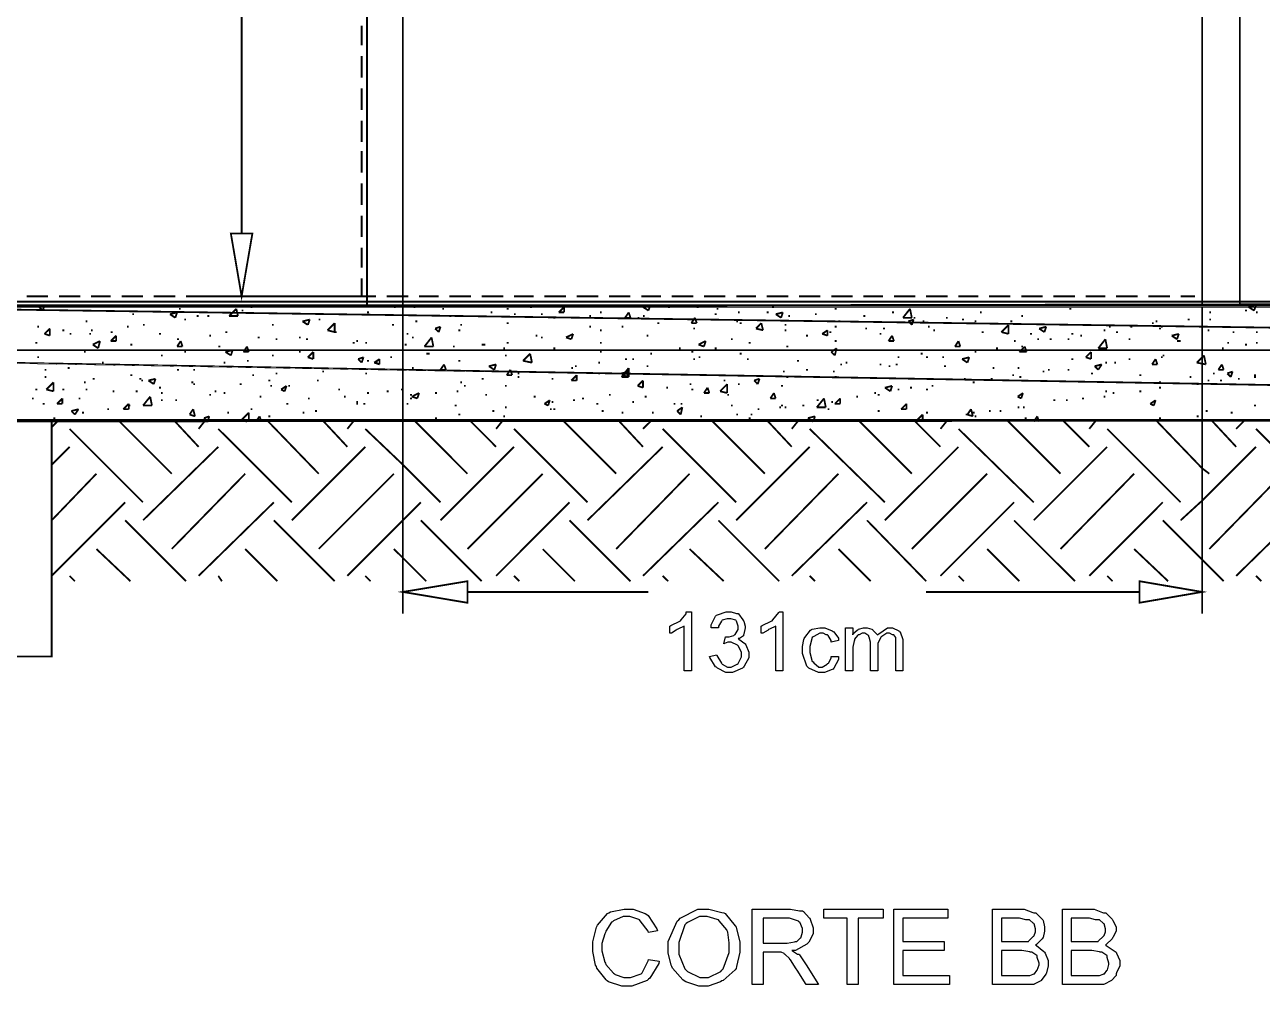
# Model space of a CAD drawing. Extents: x 219 to 1226, y 175 to 465.
# Drawn here: x 696.34 to 725.63, y 341.94 to 364.68 of the extents above; entities that cross this region are included whole.
import ezdxf

# ---------------------------------------------------------------- set-up
doc = ezdxf.new("R2010")
doc.units = 0
doc.header["$MEASUREMENT"] = 0
for name, color, linetype in [('C00-00-00-BLACK', 7, 'Continuous'), ('C00-7E-FF', 150, 'Continuous'), ('C00-FF-00', 3, 'Continuous'), ('C62-64-65', 252, 'Continuous'), ('C95-49-00', 34, 'Continuous'), ('CFF-7E-00', 30, 'Continuous')]:
    doc.layers.add(name, color=color, linetype=linetype)

msp = doc.modelspace()

# ---------------------------------------------------------------- linework, layer by layer
at = {"layer": 'C00-00-00-BLACK', "const_width": 0.0423}
for points in [[(704.444, 382.509), (704.444, 358.052)], [(705.293, 382.509), (705.293, 358.052)], [(724.208, 382.509), (724.208, 358.052)], [(725.098, 382.509), (725.098, 358.052)], [(704.317, 358.263), (704.657, 358.263)], [(704.91, 358.263), (705.421, 358.263)], [(705.675, 358.263), (706.141, 358.263)], [(706.394, 358.263), (706.905, 358.263)], [(707.159, 358.263), (707.667, 358.263)], [(707.921, 358.263), (708.39, 358.263)], [(708.643, 358.263), (709.152, 358.263)], [(709.405, 358.263), (709.916, 358.263)], [(710.17, 358.263), (710.678, 358.263)], [(710.932, 358.263), (711.401, 358.263)], [(711.654, 358.263), (712.163, 358.263)], [(712.416, 358.263), (712.927, 358.263)], [(713.181, 358.263), (713.647, 358.263)], [(713.9, 358.263), (714.412, 358.263)], [(714.665, 358.263), (715.174, 358.263)], [(715.43, 358.263), (715.938, 358.263)], [(716.192, 358.263), (716.658, 358.263)], [(716.914, 358.263), (717.422, 358.263)], [(717.676, 358.263), (718.185, 358.263)], [(718.441, 358.263), (718.907, 358.263)], [(719.16, 358.263), (719.669, 358.263)], [(719.925, 358.263), (720.434, 358.263)], [(720.687, 358.263), (721.197, 358.263)], [(721.452, 358.263), (721.918, 358.263)], [(722.171, 358.263), (722.683, 358.263)], [(722.936, 358.263), (723.445, 358.263)], [(723.698, 358.263), (724.04, 358.263)], [(696.596, 358.052), (696.639, 358.052)], [(696.684, 358.009), (696.811, 358.052)], [(696.684, 358.009), (696.769, 357.925)], [(696.769, 357.925), (696.811, 358.052)], [(699.78, 357.839), (699.949, 357.882)], [(699.906, 357.755), (699.949, 357.882)], [(699.992, 357.966), (700.033, 357.966)], [(701.18, 357.797), (701.349, 357.966)], [(701.39, 357.797), (701.349, 357.966)], [(701.476, 357.925), (701.519, 357.925)], [(701.687, 358.009), (701.73, 358.009)], [(703.895, 358.052), (703.936, 358.052)], [(704.444, 357.882), (704.487, 357.882)], [(705.079, 358.009), (705.122, 358.009)], [(705.548, 358.009), (705.589, 358.009)], [(706.225, 357.966), (706.267, 357.966)], [(707.371, 357.882), (707.412, 357.882)], [(707.412, 358.052), (707.455, 358.052)], [(707.412, 358.052), (707.582, 358.009)], [(707.582, 358.009), (707.539, 358.052)], [(707.751, 357.966), (707.794, 357.966)], [(708.304, 358.009), (708.347, 358.009)], [(708.982, 357.882), (709.109, 358.009)], [(708.982, 357.882), (709.109, 357.882)], [(709.109, 357.882), (709.109, 358.009)], [(709.193, 358.052), (709.236, 358.052)], [(709.958, 357.882), (710, 357.882)], [(710.424, 358.052), (710.466, 358.052)], [(710.55, 357.755), (710.636, 357.882)], [(710.678, 357.755), (710.636, 357.882)], [(710.975, 358.009), (711.146, 358.052)], [(710.975, 358.009), (711.104, 357.925)], [(711.104, 357.925), (711.146, 358.052)], [(711.104, 358.052), (711.146, 358.052)], [(711.57, 358.009), (711.612, 358.009)], [(712.247, 358.009), (712.29, 358.009)], [(712.715, 357.966), (712.758, 357.966)], [(713.224, 357.882), (713.265, 357.882)], [(713.9, 357.882), (713.946, 357.882)], [(714.03, 358.009), (714.073, 358.009)], [(714.115, 357.839), (714.285, 357.882)], [(714.242, 357.755), (714.285, 357.882)], [(715.514, 357.966), (715.557, 357.966)], [(716.871, 357.882), (716.914, 357.882)], [(717.126, 357.755), (717.294, 357.966)], [(717.337, 357.755), (717.294, 357.966)], [(718.948, 357.882), (718.991, 357.882)], [(720.305, 358.052), (720.348, 358.052)], [(721.067, 357.966), (721.11, 357.966)], [(724.377, 357.882), (724.42, 357.882)], [(725.225, 357.925), (725.266, 357.925)], [(725.309, 358.009), (725.436, 358.052)], [(725.309, 358.009), (725.436, 357.925)], [(725.436, 357.925), (725.481, 358.052)], [(725.481, 357.882), (725.524, 357.882)], [(697.784, 357.67), (697.827, 357.67)], [(698.888, 357.839), (698.931, 357.839)], [(699.142, 357.586), (699.184, 357.586)], [(699.78, 357.839), (699.906, 357.755)], [(700.119, 357.713), (700.161, 357.713)], [(700.415, 357.797), (700.458, 357.797)], [(700.668, 357.797), (700.711, 357.797)], [(701.18, 357.797), (701.39, 357.797)], [(702.195, 357.586), (702.238, 357.586)], [(702.917, 357.67), (703.087, 357.713)], [(702.917, 357.67), (703.044, 357.586)], [(703.044, 357.586), (703.087, 357.713)], [(703.299, 357.713), (703.34, 357.713)], [(703.51, 357.459), (703.679, 357.629)], [(703.679, 357.416), (703.679, 357.629)], [(705.037, 357.586), (705.079, 357.586)], [(705.589, 357.67), (705.632, 357.67)], [(706.394, 357.797), (706.437, 357.797)], [(706.648, 357.586), (706.691, 357.586)], [(707.751, 357.629), (707.794, 357.629)], [(707.921, 357.839), (707.964, 357.839)], [(708.559, 357.839), (708.601, 357.839)], [(708.855, 357.755), (708.897, 357.755)], [(709.704, 357.797), (709.747, 357.797)], [(710.55, 357.755), (710.678, 357.755)], [(710.847, 357.755), (710.889, 357.755)], [(710.975, 357.797), (711.016, 357.797)], [(711.315, 357.629), (711.358, 357.629)], [(712.036, 357.713), (712.077, 357.713)], [(712.12, 357.629), (712.204, 357.755)], [(712.12, 357.629), (712.247, 357.629)], [(712.247, 357.629), (712.204, 357.755)], [(712.673, 357.839), (712.715, 357.839)], [(713.181, 357.67), (713.224, 357.67)], [(713.265, 357.629), (713.308, 357.629)], [(713.647, 357.5), (713.774, 357.629)], [(713.816, 357.459), (713.774, 357.629)], [(714.115, 357.839), (714.242, 357.755)], [(714.326, 357.586), (714.369, 357.586)], [(714.412, 357.797), (714.453, 357.797)], [(715.045, 357.839), (715.088, 357.839)], [(715.599, 357.67), (715.641, 357.67)], [(716.192, 357.797), (716.235, 357.797)], [(717.126, 357.755), (717.337, 357.755)], [(717.253, 357.67), (717.38, 357.713)], [(717.253, 357.67), (717.337, 357.586)], [(717.337, 357.586), (717.38, 357.713)], [(717.38, 357.755), (717.422, 357.755)], [(717.592, 357.67), (717.633, 357.67)], [(718.142, 357.755), (718.185, 357.755)], [(718.525, 357.713), (718.568, 357.713)], [(718.821, 357.67), (718.864, 357.67)], [(719.457, 357.416), (719.626, 357.586)], [(719.626, 357.374), (719.626, 357.586)], [(719.669, 357.67), (719.713, 357.67)], [(719.925, 357.797), (719.968, 357.797)], [(720.857, 357.586), (720.899, 357.586)], [(723.02, 357.629), (723.063, 357.629)], [(723.106, 357.67), (723.148, 357.67)], [(723.868, 357.713), (723.909, 357.713)], [(724.377, 357.713), (724.42, 357.713)], [(696.639, 357.543), (696.684, 357.543)], [(696.811, 357.374), (696.938, 357.5)], [(696.811, 357.374), (696.938, 357.332)], [(696.938, 357.332), (696.938, 357.5)], [(697.234, 357.459), (697.277, 357.459)], [(697.404, 357.374), (697.446, 357.374)], [(697.87, 357.374), (697.912, 357.374)], [(697.912, 357.459), (697.954, 357.459)], [(698.38, 357.416), (698.422, 357.416)], [(698.38, 357.204), (698.508, 357.332)], [(698.508, 357.204), (698.508, 357.332)], [(698.761, 357.543), (698.804, 357.543)], [(699.523, 357.374), (699.567, 357.374)], [(700.711, 357.332), (700.754, 357.332)], [(701.094, 357.416), (701.137, 357.416)], [(701.856, 357.29), (701.899, 357.29)], [(702.833, 357.29), (702.875, 357.29)], [(703.51, 357.459), (703.679, 357.416)], [(703.679, 357.416), (703.722, 357.416)], [(705.379, 357.374), (705.421, 357.374)], [(705.505, 357.29), (705.548, 357.29)], [(705.802, 357.074), (705.971, 357.29)], [(706.014, 357.074), (705.971, 357.29)], [(706.055, 357.5), (706.182, 357.543)], [(706.055, 357.5), (706.141, 357.416)], [(706.141, 357.416), (706.182, 357.543)], [(706.606, 357.459), (706.648, 357.459)], [(708.431, 357.332), (708.474, 357.332)], [(708.559, 357.29), (708.601, 357.29)], [(709.152, 357.29), (709.321, 357.374)], [(709.152, 357.29), (709.278, 357.247)], [(709.278, 357.247), (709.321, 357.374)], [(709.704, 357.543), (709.747, 357.543)], [(709.958, 357.459), (710, 357.459)], [(710.466, 357.543), (710.509, 357.543)], [(711.062, 357.332), (711.104, 357.332)], [(712.163, 357.5), (712.204, 357.5)], [(713.647, 357.5), (713.816, 357.459)], [(714.326, 357.459), (714.369, 357.459)], [(714.835, 357.332), (714.878, 357.332)], [(715.215, 357.374), (715.343, 357.459)], [(715.215, 357.374), (715.343, 357.332)], [(715.343, 357.332), (715.343, 357.459)], [(715.387, 357.416), (715.43, 357.416)], [(715.514, 357.543), (715.557, 357.543)], [(716.235, 357.5), (716.276, 357.5)], [(716.572, 357.374), (716.615, 357.374)], [(716.658, 357.5), (716.699, 357.5)], [(716.785, 357.204), (716.871, 357.332)], [(716.914, 357.204), (716.871, 357.332)], [(717.719, 357.543), (717.76, 357.543)], [(717.846, 357.459), (717.888, 357.459)], [(718.991, 357.416), (719.034, 357.416)], [(719.457, 357.416), (719.626, 357.374)], [(720.137, 357.374), (720.179, 357.374)], [(720.348, 357.5), (720.518, 357.543)], [(720.348, 357.5), (720.475, 357.416)], [(720.475, 357.416), (720.518, 357.543)], [(721.11, 357.374), (721.156, 357.374)], [(721.325, 357.332), (721.367, 357.332)], [(721.875, 357.459), (721.918, 357.459)], [(722.002, 357.543), (722.045, 357.543)], [(722.171, 357.416), (722.214, 357.416)], [(722.51, 357.543), (722.553, 357.543)], [(723.19, 357.5), (723.232, 357.5)], [(723.232, 357.543), (723.275, 357.543)], [(723.486, 357.332), (723.655, 357.374)], [(723.486, 357.332), (723.613, 357.247)], [(723.613, 357.247), (723.655, 357.374)], [(724.336, 357.459), (724.377, 357.459)], [(724.929, 357.416), (724.97, 357.416)], [(725.481, 357.416), (725.524, 357.416)], [(696.596, 357.163), (696.639, 357.163)], [(697.954, 357.12), (698.126, 357.204)], [(697.954, 357.12), (698.08, 357.033)], [(698.08, 357.033), (698.126, 357.204)], [(698.38, 357.204), (698.508, 357.204)], [(698.845, 357.12), (698.888, 357.12)], [(699.949, 357.247), (699.992, 357.247)], [(699.949, 357.074), (700.033, 357.204)], [(699.949, 357.074), (700.076, 357.074)], [(700.076, 357.074), (700.033, 357.204)], [(700.923, 357.074), (700.968, 357.074)], [(701.094, 356.948), (701.264, 356.99)], [(701.221, 356.864), (701.264, 356.99)], [(701.519, 356.948), (701.603, 357.074)], [(701.646, 356.948), (701.603, 357.074)], [(702.279, 357.247), (702.322, 357.247)], [(703.003, 357.247), (703.044, 357.247)], [(703.299, 356.99), (703.34, 356.99)], [(704.105, 357.163), (704.148, 357.163)], [(704.191, 357.204), (704.232, 357.204)], [(704.401, 357.163), (704.444, 357.163)], [(705.336, 357.12), (705.379, 357.12)], [(705.802, 357.074), (706.014, 357.074)], [(706.48, 357.074), (706.521, 357.074)], [(707.159, 357.12), (707.202, 357.12)], [(707.202, 357.12), (707.243, 357.12)], [(707.667, 357.033), (707.709, 357.033)], [(707.751, 357.163), (707.794, 357.163)], [(708.813, 356.99), (708.855, 356.99)], [(708.855, 357.033), (708.897, 357.033)], [(709.958, 357.163), (710, 357.163)], [(711.824, 357.033), (711.866, 357.033)], [(712.29, 357.12), (712.459, 357.204)], [(712.29, 357.12), (712.416, 357.074)], [(712.416, 357.074), (712.459, 357.204)], [(712.673, 357.033), (712.715, 357.033)], [(713.054, 357.247), (713.096, 357.247)], [(713.477, 357.163), (713.52, 357.163)], [(714.369, 357.074), (714.412, 357.074)], [(715.43, 356.948), (715.557, 357.033)], [(715.514, 357.204), (715.557, 357.204)], [(715.514, 356.864), (715.557, 357.033)], [(716.785, 357.204), (716.914, 357.204)], [(718.356, 357.074), (718.441, 357.204)], [(718.356, 357.074), (718.484, 357.074)], [(718.398, 356.99), (718.441, 356.99)], [(718.484, 357.074), (718.441, 357.204)], [(719.33, 357.033), (719.373, 357.033)], [(719.756, 357.204), (719.798, 357.204)], [(719.882, 356.948), (720.009, 357.074)], [(719.925, 357.074), (719.968, 357.074)], [(720.052, 356.948), (720.009, 357.074)], [(720.305, 357.247), (720.348, 357.247)], [(720.602, 357.247), (720.644, 357.247)], [(721.026, 357.247), (721.067, 357.247)], [(721.748, 357.033), (721.918, 357.247)], [(721.748, 357.033), (721.959, 357.033)], [(721.959, 357.033), (721.918, 357.247)], [(722.384, 356.99), (722.425, 356.99)], [(722.468, 357.247), (722.51, 357.247)], [(723.613, 357.204), (723.655, 357.204)], [(723.655, 357.204), (723.698, 357.204)], [(724.336, 356.99), (724.377, 356.99)], [(724.674, 357.033), (724.717, 357.033)], [(724.802, 357.163), (724.844, 357.163)], [(725.225, 357.12), (725.266, 357.12)], [(725.481, 357.163), (725.524, 357.163)], [(696.639, 356.821), (696.684, 356.821)], [(697.743, 356.948), (697.784, 356.948)], [(698.169, 356.694), (698.211, 356.694)], [(699.567, 356.864), (699.61, 356.864)], [(700.119, 356.948), (700.161, 356.948)], [(701.053, 356.694), (701.094, 356.694)], [(701.094, 356.948), (701.221, 356.864)], [(701.519, 356.948), (701.646, 356.948)], [(701.603, 356.737), (701.646, 356.737)], [(702.195, 356.864), (702.238, 356.864)], [(702.833, 356.948), (702.875, 356.948)], [(703.044, 356.821), (703.172, 356.948)], [(703.044, 356.821), (703.172, 356.778)], [(703.172, 356.778), (703.172, 356.948)], [(704.232, 356.778), (704.36, 356.821)], [(704.232, 356.778), (704.317, 356.694)], [(704.317, 356.694), (704.36, 356.821)], [(704.444, 356.737), (704.487, 356.737)], [(704.614, 356.694), (704.74, 356.778)], [(704.614, 356.694), (704.74, 356.651)], [(704.657, 356.694), (704.698, 356.694)], [(704.74, 356.651), (704.74, 356.778)], [(704.994, 356.821), (705.037, 356.821)], [(705.844, 356.905), (705.886, 356.905)], [(705.886, 356.905), (705.928, 356.905)], [(706.606, 356.737), (706.648, 356.737)], [(707.709, 356.864), (707.751, 356.864)], [(708.133, 356.737), (708.304, 356.905)], [(708.133, 356.737), (708.347, 356.694)], [(708.347, 356.694), (708.304, 356.905)], [(709.916, 356.694), (709.958, 356.694)], [(709.958, 356.948), (710, 356.948)], [(710.55, 356.778), (710.593, 356.778)], [(710.72, 356.778), (710.763, 356.778)], [(711.146, 356.905), (711.189, 356.905)], [(712.12, 356.948), (712.163, 356.948)], [(712.163, 356.778), (712.204, 356.778)], [(712.29, 356.821), (712.332, 356.821)], [(713.265, 356.905), (713.308, 356.905)], [(713.435, 356.778), (713.477, 356.778)], [(714.622, 356.737), (714.665, 356.737)], [(715.43, 356.948), (715.514, 356.864)], [(715.769, 356.694), (715.81, 356.694)], [(716.998, 356.821), (717.041, 356.821)], [(717.549, 356.905), (717.592, 356.905)], [(717.676, 356.821), (717.719, 356.821)], [(718.056, 356.821), (718.099, 356.821)], [(718.525, 356.778), (718.695, 356.821)], [(718.525, 356.778), (718.652, 356.694)], [(718.652, 356.694), (718.695, 356.821)], [(718.821, 356.948), (718.864, 356.948)], [(719.882, 356.948), (720.052, 356.948)], [(721.11, 356.778), (721.156, 356.778)], [(721.452, 356.821), (721.579, 356.948)], [(721.452, 356.821), (721.579, 356.778)], [(721.579, 356.778), (721.579, 356.948)], [(721.918, 356.694), (721.959, 356.694)], [(722.129, 356.694), (722.171, 356.694)], [(722.468, 356.778), (722.51, 356.778)], [(723.02, 356.651), (723.106, 356.778)], [(723.148, 356.651), (723.106, 356.778)], [(723.232, 356.821), (723.275, 356.821)], [(723.275, 356.864), (723.316, 356.864)], [(724.081, 356.694), (724.251, 356.864)], [(724.081, 356.694), (724.294, 356.651)], [(724.294, 356.651), (724.251, 356.864)], [(696.811, 356.525), (696.854, 356.525)], [(697.361, 356.567), (697.404, 356.567)], [(698.845, 356.398), (698.888, 356.398)], [(699.949, 356.525), (699.992, 356.525)], [(700.329, 356.525), (700.372, 356.525)], [(701.73, 356.398), (701.772, 356.398)], [(702.279, 356.439), (702.322, 356.439)], [(703.087, 356.567), (703.13, 356.567)], [(703.383, 356.482), (703.426, 356.482)], [(704.401, 356.439), (704.444, 356.439)], [(705.505, 356.567), (705.548, 356.567)], [(706.182, 356.525), (706.267, 356.651)], [(706.182, 356.525), (706.31, 356.525)], [(706.31, 356.525), (706.267, 356.651)], [(707.328, 356.609), (707.498, 356.651)], [(707.328, 356.609), (707.455, 356.525)], [(707.455, 356.525), (707.498, 356.651)], [(707.751, 356.398), (707.836, 356.525)], [(707.751, 356.398), (707.878, 356.398)], [(707.878, 356.398), (707.836, 356.525)], [(708.005, 356.439), (708.048, 356.439)], [(709.278, 356.567), (709.321, 356.567)], [(709.278, 356.271), (709.405, 356.398)], [(709.363, 356.609), (709.405, 356.609)], [(709.405, 356.271), (709.405, 356.398)], [(709.916, 356.439), (709.958, 356.439)], [(710.466, 356.355), (710.636, 356.567)], [(710.466, 356.439), (710.636, 356.482)], [(710.466, 356.439), (710.593, 356.355)], [(710.593, 356.355), (710.636, 356.482)], [(710.636, 356.355), (710.636, 356.567)], [(711.062, 356.609), (711.104, 356.609)], [(714.285, 356.482), (714.326, 356.482)], [(714.835, 356.525), (714.878, 356.525)], [(715.473, 356.482), (715.514, 356.482)], [(715.641, 356.651), (715.684, 356.651)], [(716.572, 356.651), (716.615, 356.651)], [(716.785, 356.609), (716.83, 356.609)], [(716.957, 356.651), (716.998, 356.651)], [(718.099, 356.609), (718.142, 356.609)], [(719.246, 356.567), (719.287, 356.567)], [(719.713, 356.398), (719.756, 356.398)], [(719.841, 356.567), (719.882, 356.567)], [(720.434, 356.482), (720.475, 356.482)], [(720.56, 356.525), (720.602, 356.525)], [(721.026, 356.525), (721.067, 356.525)], [(721.579, 356.439), (721.622, 356.439)], [(721.663, 356.609), (721.832, 356.651)], [(721.663, 356.609), (721.748, 356.525)], [(721.748, 356.525), (721.832, 356.651)], [(722.724, 356.398), (722.767, 356.398)], [(723.02, 356.651), (723.148, 356.651)], [(724.463, 356.439), (724.504, 356.439)], [(724.59, 356.525), (724.674, 356.651)], [(724.59, 356.525), (724.717, 356.525)], [(724.717, 356.525), (724.674, 356.651)], [(724.802, 356.439), (724.929, 356.482)], [(724.802, 356.439), (724.886, 356.355)], [(724.886, 356.355), (724.929, 356.482)], [(725.436, 356.398), (725.481, 356.398)], [(696.811, 356.355), (696.854, 356.355)], [(696.854, 356.059), (697.022, 356.228)], [(697.022, 356.016), (697.022, 356.228)], [(697.743, 356.228), (697.784, 356.228)], [(697.954, 356.312), (697.996, 356.312)], [(699.058, 356.312), (699.1, 356.312)], [(699.1, 356.271), (699.142, 356.271)], [(699.27, 356.271), (699.438, 356.312)], [(699.27, 356.271), (699.397, 356.186)], [(699.397, 356.186), (699.438, 356.312)], [(700.288, 356.228), (700.329, 356.228)], [(700.329, 356.186), (700.372, 356.186)], [(701.433, 356.186), (701.476, 356.186)], [(702.111, 356.271), (702.152, 356.271)], [(702.152, 356.143), (702.195, 356.143)], [(702.41, 356.059), (702.537, 356.143)], [(702.494, 356.016), (702.537, 356.143)], [(702.578, 356.143), (702.621, 356.143)], [(703.256, 356.271), (703.299, 356.271)], [(706.648, 356.228), (706.691, 356.228)], [(706.736, 356.143), (706.777, 356.143)], [(707.159, 356.312), (707.202, 356.312)], [(707.709, 356.143), (707.751, 356.143)], [(708.005, 356.355), (708.048, 356.355)], [(708.813, 356.312), (708.855, 356.312)], [(709.278, 356.271), (709.405, 356.271)], [(710.466, 356.355), (710.636, 356.355)], [(710.847, 356.143), (710.975, 356.271)], [(710.847, 356.143), (710.975, 356.102)], [(710.975, 356.102), (710.975, 356.271)], [(712.077, 356.186), (712.12, 356.186)], [(712.799, 356.016), (712.969, 356.186)], [(712.885, 356.271), (712.927, 356.271)], [(712.969, 355.975), (712.969, 356.186)], [(713.224, 356.186), (713.265, 356.186)], [(713.604, 356.271), (713.731, 356.312)], [(713.604, 356.271), (713.689, 356.186)], [(713.689, 356.186), (713.731, 356.312)], [(714.242, 356.143), (714.285, 356.143)], [(714.369, 356.355), (714.412, 356.355)], [(715.514, 356.355), (715.557, 356.355)], [(716.699, 356.102), (716.871, 356.143)], [(716.83, 356.016), (716.871, 356.143)], [(717.803, 356.143), (717.846, 356.143)], [(718.568, 356.312), (718.611, 356.312)], [(718.78, 356.228), (718.821, 356.228)], [(719.203, 356.312), (719.246, 356.312)], [(719.882, 356.355), (719.925, 356.355)], [(723.19, 356.228), (723.232, 356.228)], [(723.909, 356.355), (723.952, 356.355)], [(724.081, 356.186), (724.124, 356.186)], [(724.336, 356.271), (724.377, 356.271)], [(724.633, 356.271), (724.674, 356.271)], [(725.056, 356.312), (725.098, 356.312)], [(725.436, 356.355), (725.481, 356.355)], [(696.512, 355.847), (696.555, 355.847)], [(696.596, 356.059), (696.639, 356.059)], [(696.854, 356.059), (697.022, 356.016)], [(697.107, 355.72), (697.234, 355.847)], [(697.234, 356.059), (697.277, 356.059)], [(697.234, 355.72), (697.234, 355.847)], [(697.616, 355.847), (697.657, 355.847)], [(697.784, 356.059), (697.827, 356.059)], [(698.422, 356.016), (698.465, 356.016)], [(698.972, 356.016), (699.015, 356.016)], [(699.142, 355.678), (699.311, 355.889)], [(699.354, 355.678), (699.311, 355.889)], [(699.523, 356.102), (699.567, 356.102)], [(699.567, 355.975), (699.61, 355.975)], [(700.711, 355.932), (700.754, 355.932)], [(700.838, 356.016), (700.881, 356.016)], [(701.053, 355.975), (701.094, 355.975)], [(701.899, 355.889), (701.942, 355.889)], [(702.41, 356.059), (702.494, 356.016)], [(703.044, 355.847), (703.087, 355.847)], [(703.765, 356.059), (703.806, 356.059)], [(703.895, 355.889), (703.936, 355.889)], [(704.444, 355.975), (704.487, 355.975)], [(704.91, 356.016), (704.953, 356.016)], [(705.249, 356.059), (705.293, 356.059)], [(705.463, 355.932), (705.505, 355.932)], [(705.463, 355.847), (705.505, 355.847)], [(705.505, 355.889), (705.675, 355.975)], [(705.505, 355.889), (705.632, 355.847)], [(705.632, 355.847), (705.675, 355.975)], [(706.055, 355.975), (706.098, 355.975)], [(706.564, 356.016), (706.606, 356.016)], [(707.243, 355.932), (707.286, 355.932)], [(708.39, 355.889), (708.431, 355.889)], [(709.532, 355.847), (709.575, 355.847)], [(710.17, 355.932), (710.213, 355.932)], [(711.016, 355.889), (711.062, 355.889)], [(711.527, 356.102), (711.57, 356.102)], [(712.12, 356.059), (712.163, 356.059)], [(712.416, 355.975), (712.503, 356.102)], [(712.416, 355.975), (712.546, 355.975)], [(712.546, 355.975), (712.503, 356.102)], [(712.799, 356.016), (712.969, 355.975)], [(712.969, 355.932), (713.012, 355.932)], [(713.987, 355.847), (714.073, 355.975)], [(713.987, 355.847), (714.115, 355.847)], [(714.115, 355.847), (714.073, 355.975)], [(715.088, 355.636), (715.258, 355.847)], [(715.301, 355.636), (715.258, 355.847)], [(715.514, 355.72), (715.641, 355.847)], [(715.641, 355.72), (715.641, 355.847)], [(716.023, 355.889), (716.065, 355.889)], [(716.446, 355.975), (716.488, 355.975)], [(716.531, 355.932), (716.572, 355.932)], [(716.699, 356.102), (716.83, 356.016)], [(716.998, 356.059), (717.041, 356.059)], [(717.294, 356.102), (717.337, 356.102)], [(717.676, 356.059), (717.719, 356.059)], [(719.841, 355.889), (719.968, 355.975)], [(719.841, 355.889), (719.925, 355.847)], [(719.925, 355.847), (719.968, 355.975)], [(721.367, 355.847), (721.409, 355.847)], [(721.875, 355.889), (721.918, 355.889)], [(721.918, 356.016), (721.959, 356.016)], [(722.087, 355.975), (722.129, 355.975)], [(722.724, 356.016), (722.767, 356.016)], [(723.19, 356.102), (723.232, 356.102)], [(696.769, 355.72), (696.811, 355.72)], [(697.107, 355.72), (697.234, 355.72)], [(697.446, 355.55), (697.616, 355.593)], [(697.446, 355.55), (697.531, 355.466)], [(697.531, 355.466), (697.616, 355.593)], [(698.296, 355.593), (698.338, 355.593)], [(698.676, 355.593), (698.804, 355.72)], [(698.676, 355.593), (698.804, 355.593)], [(698.804, 355.593), (698.804, 355.72)], [(698.804, 355.678), (698.845, 355.678)], [(699.142, 355.678), (699.354, 355.678)], [(699.567, 355.805), (699.61, 355.805)], [(699.906, 355.805), (699.949, 355.805)], [(700.245, 355.466), (700.329, 355.593)], [(700.372, 355.424), (700.329, 355.593)], [(701.687, 355.593), (701.73, 355.593)], [(702.537, 355.72), (702.578, 355.72)], [(703.214, 355.55), (703.256, 355.55)], [(704.191, 355.763), (704.232, 355.763)], [(704.191, 355.72), (704.232, 355.72)], [(704.36, 355.72), (704.401, 355.72)], [(705.379, 355.72), (705.421, 355.72)], [(706.521, 355.678), (706.564, 355.678)], [(707.412, 355.55), (707.455, 355.55)], [(707.709, 355.636), (707.751, 355.636)], [(708.643, 355.72), (708.77, 355.805)], [(708.643, 355.72), (708.729, 355.678)], [(708.729, 355.678), (708.77, 355.805)], [(708.77, 355.593), (708.813, 355.593)], [(708.813, 355.763), (708.855, 355.763)], [(708.855, 355.593), (708.897, 355.593)], [(709.321, 355.805), (709.363, 355.805)], [(709.874, 355.72), (709.916, 355.72)], [(710, 355.55), (710.043, 355.55)], [(710.72, 355.763), (710.763, 355.763)], [(711.697, 355.72), (711.738, 355.72)], [(711.781, 355.55), (711.908, 355.636)], [(711.781, 355.55), (711.866, 355.466)], [(711.866, 355.72), (711.908, 355.72)], [(711.866, 355.466), (711.908, 355.636)], [(713.054, 355.678), (713.096, 355.678)], [(713.689, 355.593), (713.731, 355.593)], [(714.199, 355.636), (714.242, 355.636)], [(714.242, 355.678), (714.285, 355.678)], [(714.326, 355.636), (714.369, 355.636)], [(714.749, 355.678), (714.792, 355.678)], [(715.088, 355.805), (715.131, 355.805)], [(715.088, 355.636), (715.301, 355.636)], [(715.343, 355.593), (715.387, 355.593)], [(715.43, 355.763), (715.473, 355.763)], [(715.514, 355.72), (715.641, 355.72)], [(716.531, 355.55), (716.572, 355.55)], [(717.083, 355.593), (717.21, 355.72)], [(717.083, 355.593), (717.21, 355.593)], [(717.21, 355.593), (717.21, 355.72)], [(718.652, 355.466), (718.737, 355.593)], [(718.78, 355.424), (718.737, 355.593)], [(719.16, 355.55), (719.203, 355.55)], [(719.414, 355.55), (719.457, 355.55)], [(719.841, 355.636), (719.882, 355.636)], [(719.968, 355.636), (720.009, 355.636)], [(720.687, 355.805), (720.73, 355.805)], [(720.983, 355.805), (721.026, 355.805)], [(722.979, 355.72), (723.106, 355.805)], [(722.979, 355.72), (723.063, 355.678)], [(723.063, 355.678), (723.106, 355.805)], [(724.294, 355.55), (724.336, 355.55)], [(725.436, 355.678), (725.481, 355.678)], [(676.793, 355.297), (774.89, 355.339)], [(687.691, 355.297), (687.691, 349.743), (696.981, 349.743), (696.981, 355.297)], [(696.555, 355.339), (696.596, 355.339)], [(697.022, 355.381), (697.065, 355.381)], [(697.7, 355.509), (697.743, 355.509)], [(699.78, 355.339), (699.822, 355.339)], [(700.245, 355.466), (700.372, 355.424)], [(700.584, 355.381), (700.711, 355.424)], [(700.584, 355.381), (700.668, 355.297)], [(700.668, 355.297), (700.711, 355.424)], [(701.137, 355.509), (701.18, 355.509)], [(701.476, 355.339), (701.646, 355.509)], [(701.476, 355.339), (701.603, 355.297)], [(701.646, 355.297), (701.646, 355.509)], [(701.815, 355.297), (701.899, 355.424)], [(701.942, 355.297), (701.899, 355.424)], [(702.111, 355.424), (702.152, 355.424)], [(702.917, 355.509), (702.96, 355.509)], [(706.055, 355.381), (706.098, 355.381)], [(706.606, 355.466), (706.648, 355.466)], [(707.667, 355.424), (707.709, 355.424)], [(710.466, 355.509), (710.509, 355.509)], [(711.189, 355.509), (711.231, 355.509)], [(711.527, 355.339), (711.57, 355.339)], [(712.12, 355.339), (712.163, 355.339)], [(712.332, 355.424), (712.374, 355.424)], [(712.332, 355.424), (712.374, 355.424)], [(713.181, 355.466), (713.224, 355.466)], [(713.477, 355.381), (713.52, 355.381)], [(713.52, 355.466), (713.561, 355.466)], [(714.665, 355.339), (714.708, 355.339)], [(714.878, 355.381), (715.045, 355.424)], [(714.878, 355.381), (715.004, 355.297)], [(715.004, 355.297), (715.045, 355.424)], [(717.422, 355.297), (717.592, 355.466)], [(717.592, 355.297), (717.592, 355.466)], [(717.633, 355.339), (717.676, 355.339)], [(717.676, 355.509), (717.719, 355.509)], [(718.142, 355.339), (718.185, 355.339)], [(718.611, 355.466), (718.652, 355.466)], [(718.652, 355.466), (718.78, 355.424)], [(718.78, 355.509), (718.821, 355.509)], [(718.821, 355.424), (718.864, 355.424)], [(720.009, 355.381), (720.052, 355.381)], [(720.221, 355.297), (720.305, 355.424)], [(720.348, 355.297), (720.305, 355.424)], [(721.156, 355.339), (721.197, 355.339)], [(723.19, 355.381), (723.232, 355.381)], [(723.529, 355.339), (723.571, 355.339)], [(724.081, 355.424), (724.124, 355.424)], [(724.886, 355.509), (724.929, 355.509)]]:
    msp.add_lwpolyline(points, dxfattribs=at)
for points in [[(688.753, 358.136), (688.837, 358.009), (762.972, 358.136), (688.753, 358.136)], [(688.837, 358.009), (762.972, 358.136), (762.843, 358.009), (688.837, 358.009)]]:
    msp.add_lwpolyline(points, close=True, dxfattribs=at)
at = {"layer": 'C00-00-00-BLACK'}
for points in [[(688.753, 358.136), (688.837, 358.009), (762.972, 358.136), (688.753, 358.136)], [(688.837, 358.009), (762.972, 358.136), (762.843, 358.009), (688.837, 358.009)], [(711.104, 342.579), (711.358, 342.536), (711.347, 342.484), (711.136, 342.135), (711.104, 342.113), (711.071, 342.081), (710.712, 341.944), (710.593, 341.944), (710.476, 341.944), (710.159, 342.05), (710.127, 342.07), (710.105, 342.093), (709.883, 342.368), (709.874, 342.409), (709.852, 342.441), (709.788, 342.768), (709.788, 342.875), (709.788, 342.992), (709.863, 343.311), (709.874, 343.343), (709.895, 343.385), (710.138, 343.661), (710.17, 343.682), (710.202, 343.703), (710.527, 343.767), (710.636, 343.767), (710.742, 343.767), (711.028, 343.662), (711.062, 343.64), (711.093, 343.619), (711.304, 343.301), (711.315, 343.258), (711.104, 343.216), (711.093, 343.247), (710.91, 343.491), (710.889, 343.512), (710.878, 343.523), (710.663, 343.597), (710.593, 343.597), (710.508, 343.597), (710.275, 343.492), (710.254, 343.471), (710.232, 343.461), (710.094, 343.247), (710.085, 343.216), (710.073, 343.184), (710, 342.952), (710, 342.875), (710, 342.78), (710.073, 342.516), (710.085, 342.493), (710.094, 342.462), (710.275, 342.251), (710.297, 342.24), (710.318, 342.219), (710.524, 342.154), (710.593, 342.154), (710.677, 342.154), (710.91, 342.23), (710.932, 342.24), (710.953, 342.262), (711.093, 342.547), (711.104, 342.579)], [(711.57, 342.832), (711.57, 343.004), (711.781, 343.48), (711.824, 343.512), (711.855, 343.555), (712.276, 343.767), (712.416, 343.767), (712.533, 343.767), (712.842, 343.692), (712.885, 343.682), (712.916, 343.661), (713.159, 343.375), (713.181, 343.343), (713.191, 343.311), (713.265, 342.984), (713.265, 342.875), (713.265, 342.748), (713.191, 342.409), (713.181, 342.367), (713.159, 342.335), (712.874, 342.081), (712.842, 342.07), (712.81, 342.05), (712.514, 341.944), (712.416, 341.944), (712.299, 341.944), (711.992, 342.05), (711.951, 342.07), (711.919, 342.093), (711.675, 342.368), (711.654, 342.409), (711.643, 342.441), (711.57, 342.735), (711.57, 342.832)], [(711.824, 342.832), (711.824, 342.706), (711.961, 342.356), (711.993, 342.324), (712.025, 342.292), (712.318, 342.154), (712.416, 342.154), (712.522, 342.154), (712.82, 342.292), (712.842, 342.324), (712.874, 342.356), (713.012, 342.746), (713.012, 342.875), (713.012, 342.972), (712.979, 343.227), (712.969, 343.258), (712.958, 343.28), (712.779, 343.491), (712.758, 343.512), (712.726, 343.523), (712.493, 343.597), (712.416, 343.597), (712.31, 343.597), (712.025, 343.45), (711.993, 343.428), (711.961, 343.396), (711.824, 342.975), (711.824, 342.832)], [(713.561, 341.986), (713.561, 343.767), (714.369, 343.767), (714.464, 343.767), (714.678, 343.724), (714.749, 343.724), (714.77, 343.714), (714.908, 343.565), (714.919, 343.555), (714.928, 343.534), (715.004, 343.327), (715.004, 343.258), (715.004, 343.185), (714.898, 342.984), (714.878, 342.962), (714.855, 342.941), (714.585, 342.79), (714.496, 342.79), (714.516, 342.78), (714.628, 342.706), (714.665, 342.706), (714.675, 342.685), (714.824, 342.473), (714.835, 342.451), (715.131, 341.986), (714.835, 341.986), (714.622, 342.324), (714.6, 342.356), (714.463, 342.569), (714.453, 342.579), (714.442, 342.601), (714.336, 342.696), (714.326, 342.706), (714.315, 342.717), (714.242, 342.747), (714.242, 342.747), (714.242, 342.747), (714.114, 342.747), (714.073, 342.747), (713.816, 342.747), (713.816, 341.986), (713.561, 341.986)], [(713.816, 342.962), (714.326, 342.962), (714.39, 342.962), (714.559, 342.995), (714.581, 343.005), (714.613, 343.005), (714.697, 343.079), (714.708, 343.089), (714.717, 343.111), (714.749, 343.223), (714.749, 343.258), (714.749, 343.312), (714.686, 343.461), (714.665, 343.471), (714.654, 343.482), (714.439, 343.555), (714.369, 343.555), (713.816, 343.555), (713.816, 342.962)], [(715.81, 341.986), (715.81, 343.555), (715.258, 343.555), (715.258, 343.767), (716.658, 343.767), (716.658, 343.555), (716.065, 343.555), (716.065, 341.986), (715.81, 341.986)], [(716.914, 341.986), (716.914, 343.767), (718.185, 343.767), (718.185, 343.555), (717.126, 343.555), (717.126, 343.005), (718.099, 343.005), (718.099, 342.79), (717.126, 342.79), (717.126, 342.197), (718.226, 342.197), (718.226, 341.986), (716.914, 341.986)], [(719.246, 341.986), (719.246, 343.767), (719.925, 343.767), (719.998, 343.767), (720.2, 343.692), (720.221, 343.682), (720.274, 343.682), (720.423, 343.534), (720.434, 343.512), (720.443, 343.502), (720.475, 343.352), (720.475, 343.301), (720.475, 343.249), (720.443, 343.1), (720.434, 343.089), (720.423, 343.068), (720.285, 342.93), (720.264, 342.919), (720.285, 342.908), (720.464, 342.769), (720.475, 342.747), (720.496, 342.727), (720.56, 342.553), (720.56, 342.493), (720.56, 342.43), (720.527, 342.262), (720.518, 342.24), (720.507, 342.23), (720.401, 342.081), (720.391, 342.07), (720.391, 342.07), (720.231, 341.997), (720.221, 341.986), (720.147, 341.986), (719.98, 341.986), (719.925, 341.986), (719.246, 341.986)], [(719.457, 343.005), (719.841, 343.005), (719.905, 343.005), (720.046, 343.005), (720.095, 343.005), (720.104, 343.016), (720.21, 343.122), (720.221, 343.132), (720.231, 343.143), (720.264, 343.229), (720.264, 343.258), (720.264, 343.301), (720.231, 343.418), (720.221, 343.428), (720.21, 343.439), (720.124, 343.512), (720.095, 343.512), (720.031, 343.512), (719.888, 343.555), (719.841, 343.555), (719.457, 343.555), (719.457, 343.005)], [(720.899, 341.986), (720.899, 343.767), (721.579, 343.767), (721.652, 343.767), (721.853, 343.692), (721.875, 343.682), (721.927, 343.682), (722.076, 343.534), (722.087, 343.512), (722.097, 343.502), (722.171, 343.352), (722.171, 343.301), (722.171, 343.249), (722.097, 343.1), (722.087, 343.089), (722.076, 343.068), (721.938, 342.93), (721.918, 342.919), (721.938, 342.908), (722.149, 342.769), (722.171, 342.747), (722.181, 342.727), (722.256, 342.553), (722.256, 342.493), (722.256, 342.43), (722.181, 342.262), (722.171, 342.24), (722.171, 342.198), (722.065, 342.081), (722.045, 342.07), (722.045, 342.07), (721.896, 341.997), (721.875, 341.986), (721.801, 341.986), (721.634, 341.986), (721.579, 341.986), (720.899, 341.986)], [(721.11, 343.005), (721.536, 343.005), (721.588, 343.005), (721.708, 343.005), (721.748, 343.005), (721.758, 343.016), (721.864, 343.122), (721.875, 343.132), (721.885, 343.143), (721.918, 343.229), (721.918, 343.258), (721.918, 343.301), (721.885, 343.418), (721.875, 343.428), (721.864, 343.439), (721.777, 343.512), (721.748, 343.512), (721.685, 343.512), (721.542, 343.555), (721.495, 343.555), (721.11, 343.555), (721.11, 343.005)], [(719.457, 342.197), (719.925, 342.197), (719.966, 342.197), (720.062, 342.197), (720.095, 342.197), (720.126, 342.197), (720.21, 342.23), (720.221, 342.24), (720.242, 342.24), (720.294, 342.315), (720.305, 342.324), (720.305, 342.324), (720.348, 342.452), (720.348, 342.493), (720.348, 342.493), (720.305, 342.622), (720.305, 342.663), (720.294, 342.674), (720.176, 342.747), (720.137, 342.747), (720.126, 342.758), (719.943, 342.79), (719.882, 342.79), (719.457, 342.79), (719.457, 342.197)], [(721.11, 342.197), (721.579, 342.197), (721.62, 342.197), (721.715, 342.197), (721.748, 342.197), (721.78, 342.197), (721.864, 342.23), (721.875, 342.24), (721.896, 342.24), (721.948, 342.315), (721.959, 342.324), (721.969, 342.335), (722.002, 342.455), (722.002, 342.493), (722.002, 342.493), (721.959, 342.622), (721.959, 342.663), (721.948, 342.674), (721.83, 342.747), (721.791, 342.747), (721.78, 342.758), (721.597, 342.79), (721.536, 342.79), (721.11, 342.79), (721.11, 342.197)]]:
    msp.add_lwpolyline(points, close=True, dxfattribs=at)
at = {"layer": 'C00-7E-FF', "const_width": 0.0423}
for points in [[(701.476, 359.747), (701.476, 367.122)], [(700.626, 358.263), (700.668, 358.263)], [(700.668, 358.263), (701.856, 358.263)], [(703.936, 358.263), (700.968, 358.263)], [(705.293, 358.009), (705.293, 351.27)], [(724.208, 358.009), (724.208, 351.27)], [(705.293, 357.586), (705.293, 350.759)], [(724.208, 357.586), (724.208, 350.759)], [(706.82, 351.27), (711.104, 351.27)], [(722.724, 351.27), (717.676, 351.27)]]:
    msp.add_lwpolyline(points, dxfattribs=at)
for points in [[(701.221, 359.747), (701.73, 359.747), (701.476, 358.263), (701.221, 359.747)], [(706.82, 351.524), (706.82, 351.014), (705.293, 351.27), (706.82, 351.524)], [(722.724, 351.524), (722.724, 351.014), (724.208, 351.27), (722.724, 351.524)]]:
    msp.add_lwpolyline(points, close=True, dxfattribs=at)
at = {"layer": 'C00-7E-FF'}
for points in [[(701.221, 359.747), (701.73, 359.747), (701.476, 358.263), (701.221, 359.747)], [(706.82, 351.524), (706.82, 351.014), (705.293, 351.27), (706.82, 351.524)], [(722.724, 351.524), (722.724, 351.014), (724.208, 351.27), (722.724, 351.524)]]:
    msp.add_lwpolyline(points, close=True, dxfattribs=at)
at = {"layer": 'C00-FF-00', "const_width": 0.0423}
for points in [[(704.317, 364.663), (704.317, 364.198)], [(704.317, 363.944), (704.317, 363.436)], [(704.317, 363.179), (704.317, 362.671)], [(704.317, 362.417), (704.317, 361.909)], [(704.317, 361.698), (704.317, 361.189)], [(704.317, 360.933), (704.317, 360.425)], [(704.317, 360.171), (704.317, 359.662)], [(704.317, 359.409), (704.317, 358.94)], [(704.317, 358.687), (704.317, 358.263), (703.895, 358.263)], [(696.895, 358.263), (696.386, 358.263)], [(697.657, 358.263), (697.15, 358.263)], [(698.38, 358.263), (697.912, 358.263)], [(699.142, 358.263), (698.635, 358.263)], [(699.906, 358.263), (699.397, 358.263)], [(700.626, 358.263), (700.161, 358.263)], [(701.39, 358.263), (700.881, 358.263)], [(702.152, 358.263), (701.646, 358.263)], [(702.917, 358.263), (702.41, 358.263)], [(703.637, 358.263), (703.172, 358.263)]]:
    msp.add_lwpolyline(points, dxfattribs=at)
at = {"layer": 'C62-64-65', "const_width": 0.0423}
for points in [[(762.931, 358.052), (688.794, 358.052), (762.931, 356.99), (762.931, 358.052)], [(688.794, 358.052), (762.931, 356.99), (688.794, 356.99), (688.794, 358.052)], [(772.725, 356.99), (772.767, 356.99), (678.955, 356.99), (772.725, 356.99)], [(772.725, 356.99), (678.955, 356.99), (762.931, 356.99), (772.725, 356.99)], [(678.955, 356.99), (678.955, 355.339), (772.725, 355.339), (678.955, 356.99)], [(678.955, 356.99), (772.725, 356.99), (772.725, 355.339), (678.955, 356.99)], [(678.955, 355.339), (772.725, 355.339), (678.955, 355.297), (678.955, 355.339)]]:
    msp.add_lwpolyline(points, close=True, dxfattribs=at)
at = {"layer": 'C62-64-65'}
for points in [[(762.931, 358.052), (688.794, 358.052), (762.931, 356.99), (762.931, 358.052)], [(688.794, 358.052), (762.931, 356.99), (688.794, 356.99), (688.794, 358.052)], [(772.725, 356.99), (772.767, 356.99), (678.955, 356.99), (772.725, 356.99)], [(772.725, 356.99), (678.955, 356.99), (762.931, 356.99), (772.725, 356.99)], [(678.955, 356.99), (678.955, 355.339), (772.725, 355.339), (678.955, 356.99)], [(678.955, 356.99), (772.725, 356.99), (772.725, 355.339), (678.955, 356.99)], [(678.955, 355.339), (772.725, 355.339), (678.955, 355.297), (678.955, 355.339)]]:
    msp.add_lwpolyline(points, close=True, dxfattribs=at)
at = {"layer": 'C95-49-00', "const_width": 0.0423}
for points in [[(696.981, 355.17), (697.15, 355.339)], [(699.822, 354.066), (698.549, 355.339)], [(700.458, 354.702), (699.865, 355.339)], [(700.458, 355.127), (700.626, 355.339)], [(703.299, 354.066), (702.069, 355.339)], [(703.978, 354.702), (703.383, 355.339)], [(703.978, 355.127), (704.148, 355.339)], [(706.82, 354.066), (705.548, 355.339)], [(707.498, 354.702), (706.863, 355.339)], [(707.498, 355.127), (707.667, 355.339)], [(710.339, 354.066), (709.066, 355.339)], [(710.975, 354.702), (710.382, 355.339)], [(710.975, 355.127), (711.189, 355.339)], [(713.858, 354.066), (712.588, 355.339)], [(714.496, 354.702), (713.9, 355.339)], [(714.496, 355.127), (714.665, 355.339)], [(717.337, 354.066), (716.065, 355.339)], [(718.015, 354.702), (717.38, 355.339)], [(718.015, 355.127), (718.185, 355.339)], [(720.857, 354.066), (719.583, 355.339)], [(721.536, 354.702), (720.899, 355.339)], [(721.536, 355.127), (721.706, 355.339)], [(724.377, 354.066), (724.208, 354.193), (723.106, 355.339)], [(725.013, 354.702), (724.42, 355.339)], [(725.013, 355.127), (725.225, 355.339)], [(699.142, 353.39), (697.404, 355.127)], [(702.664, 353.39), (700.923, 355.127)], [(706.182, 353.39), (705.293, 354.279), (704.401, 355.127)], [(709.661, 353.39), (707.921, 355.127)], [(713.181, 353.39), (711.442, 355.127)], [(716.699, 353.39), (714.919, 355.127)], [(720.221, 353.39), (718.441, 355.127)], [(723.698, 353.39), (721.959, 355.127)], [(727.219, 353.39), (725.481, 355.127)], [(696.981, 354.279), (697.404, 354.702)], [(699.142, 352.964), (700.923, 354.702)], [(702.664, 352.964), (704.401, 354.702)], [(706.182, 352.964), (707.921, 354.702)], [(709.661, 352.964), (711.442, 354.702)], [(713.181, 352.964), (714.919, 354.702)], [(716.699, 352.964), (718.441, 354.702)], [(720.221, 352.964), (721.959, 354.702)], [(723.698, 352.964), (724.208, 353.431), (725.481, 354.702)], [(696.981, 352.964), (698.039, 354.066)], [(699.822, 352.286), (701.56, 354.066)], [(703.299, 352.286), (705.079, 354.066)], [(706.82, 352.286), (708.601, 354.066)], [(710.339, 352.286), (712.077, 354.066)], [(713.858, 352.286), (715.599, 354.066)], [(717.337, 352.286), (719.118, 354.066)], [(720.857, 352.286), (722.597, 354.066)], [(724.377, 352.286), (726.117, 354.066)], [(696.981, 351.65), (698.719, 353.39)], [(700.458, 351.65), (702.238, 353.39)], [(703.978, 351.65), (705.293, 352.964), (705.718, 353.39)], [(707.498, 351.65), (709.236, 353.39)], [(710.975, 351.65), (712.758, 353.39)], [(714.496, 351.65), (716.276, 353.39)], [(718.015, 351.65), (719.756, 353.39)], [(721.536, 351.65), (723.275, 353.39)], [(725.013, 351.65), (726.793, 353.39)], [(700.161, 351.524), (698.719, 352.964)], [(703.679, 351.524), (702.238, 352.964)], [(707.159, 351.524), (705.718, 352.964)], [(710.678, 351.524), (709.236, 352.964)], [(714.199, 351.524), (712.758, 352.964)], [(717.676, 351.524), (716.276, 352.964)], [(721.197, 351.524), (719.756, 352.964)], [(724.717, 351.524), (724.208, 352.032), (723.275, 352.964)], [(698.845, 351.524), (698.039, 352.286)], [(702.322, 351.524), (701.56, 352.286)], [(705.844, 351.524), (705.293, 352.074), (705.079, 352.286)], [(709.363, 351.524), (708.601, 352.286)], [(712.885, 351.524), (712.077, 352.286)], [(716.362, 351.524), (715.599, 352.286)], [(719.882, 351.524), (719.118, 352.286)], [(723.402, 351.524), (722.597, 352.286)], [(697.531, 351.524), (697.404, 351.65)], [(701.01, 351.524), (700.923, 351.65)], [(704.528, 351.524), (704.401, 351.65)], [(708.048, 351.524), (707.921, 351.65)], [(711.57, 351.524), (711.442, 351.65)], [(715.045, 351.524), (714.919, 351.65)], [(718.568, 351.524), (718.441, 351.65)], [(722.087, 351.524), (721.959, 351.65)], [(725.608, 351.524), (725.481, 351.65)]]:
    msp.add_lwpolyline(points, dxfattribs=at)
at = {"layer": 'CFF-7E-00'}
for points in [[(712.12, 349.404), (711.951, 349.404), (711.951, 350.463), (711.951, 350.463), (711.802, 350.39), (711.781, 350.379), (711.759, 350.369), (711.647, 350.293), (711.612, 350.293), (711.612, 350.463), (711.632, 350.474), (711.844, 350.58), (711.866, 350.59), (711.876, 350.612), (711.993, 350.755), (711.993, 350.802), (712.12, 350.802), (712.12, 349.404)], [(712.546, 349.743), (712.715, 349.786), (712.725, 349.766), (712.831, 349.585), (712.842, 349.574), (712.852, 349.564), (712.971, 349.49), (713.012, 349.49), (713.064, 349.49), (713.202, 349.564), (713.224, 349.574), (713.233, 349.596), (713.308, 349.739), (713.308, 349.786), (713.308, 349.84), (713.233, 349.987), (713.224, 349.997), (713.213, 350.008), (713.061, 350.082), (713.012, 350.082), (712.98, 350.082), (712.906, 350.051), (712.885, 350.04), (712.927, 350.209), (712.927, 350.209), (712.958, 350.209), (712.969, 350.209), (713.01, 350.209), (713.127, 350.242), (713.138, 350.252), (713.159, 350.263), (713.224, 350.382), (713.224, 350.42), (713.224, 350.463), (713.191, 350.58), (713.181, 350.59), (713.17, 350.601), (713.05, 350.632), (713.012, 350.632), (712.969, 350.632), (712.852, 350.601), (712.842, 350.59), (712.831, 350.58), (712.758, 350.46), (712.758, 350.42), (712.588, 350.42), (712.588, 350.494), (712.693, 350.697), (712.715, 350.718), (712.736, 350.729), (712.943, 350.802), (713.012, 350.802), (713.064, 350.802), (713.184, 350.759), (713.224, 350.759), (713.233, 350.749), (713.339, 350.612), (713.35, 350.59), (713.36, 350.58), (713.392, 350.46), (713.392, 350.42), (713.392, 350.42), (713.36, 350.274), (713.35, 350.252), (713.35, 350.231), (713.255, 350.166), (713.224, 350.166), (713.245, 350.157), (713.381, 350.051), (713.392, 350.04), (713.412, 350.019), (713.477, 349.845), (713.477, 349.786), (713.477, 349.713), (713.371, 349.512), (713.35, 349.49), (713.328, 349.469), (713.09, 349.362), (713.012, 349.362), (712.937, 349.362), (712.736, 349.469), (712.715, 349.49), (712.693, 349.501), (712.556, 349.723), (712.546, 349.743)], [(714.285, 349.404), (714.115, 349.404), (714.115, 350.463), (714.115, 350.463), (713.967, 350.39), (713.946, 350.379), (713.934, 350.369), (713.814, 350.293), (713.774, 350.293), (713.774, 350.463), (713.794, 350.474), (714.008, 350.58), (714.03, 350.59), (714.051, 350.612), (714.188, 350.781), (714.199, 350.802), (714.285, 350.802), (714.285, 349.404)], [(715.43, 349.743), (715.599, 349.743), (715.599, 349.67), (715.493, 349.469), (715.473, 349.447), (715.451, 349.437), (715.273, 349.362), (715.215, 349.362), (715.129, 349.362), (714.898, 349.469), (714.878, 349.49), (714.855, 349.512), (714.749, 349.814), (714.749, 349.913), (714.749, 349.976), (714.781, 350.146), (714.792, 350.166), (714.802, 350.189), (714.939, 350.369), (714.961, 350.379), (714.982, 350.39), (715.156, 350.42), (715.215, 350.42), (715.278, 350.42), (715.451, 350.347), (715.473, 350.336), (715.493, 350.326), (715.599, 350.175), (715.599, 350.124), (715.43, 350.082), (715.43, 350.125), (715.354, 350.242), (715.343, 350.252), (715.31, 350.252), (715.238, 350.293), (715.215, 350.293), (715.161, 350.293), (715.014, 350.22), (715.004, 350.209), (714.982, 350.189), (714.919, 349.982), (714.919, 349.913), (714.919, 349.84), (714.982, 349.628), (715.004, 349.617), (715.014, 349.596), (715.134, 349.49), (715.174, 349.49), (715.215, 349.49), (715.332, 349.564), (715.343, 349.574), (715.364, 349.585), (715.43, 349.705), (715.43, 349.743)], [(715.769, 349.404), (715.769, 350.42), (715.938, 350.42), (715.938, 350.252), (715.938, 350.283), (716.043, 350.369), (716.065, 350.379), (716.075, 350.39), (716.195, 350.42), (716.235, 350.42), (716.276, 350.42), (716.392, 350.39), (716.403, 350.379), (716.412, 350.369), (716.52, 350.263), (716.531, 350.252), (716.552, 350.283), (716.76, 350.42), (716.83, 350.42), (716.882, 350.42), (717.03, 350.347), (717.041, 350.336), (717.062, 350.326), (717.126, 350.144), (717.126, 350.082), (717.126, 349.404), (716.957, 349.404), (716.957, 350.04), (716.957, 350.071), (716.957, 350.143), (716.957, 350.166), (716.957, 350.189), (716.914, 350.252), (716.914, 350.252), (716.881, 350.252), (716.808, 350.293), (716.785, 350.293), (716.742, 350.293), (716.625, 350.22), (716.615, 350.209), (716.604, 350.199), (716.531, 350.048), (716.531, 349.997), (716.531, 349.404), (716.362, 349.404), (716.362, 350.04), (716.362, 350.082), (716.329, 350.199), (716.319, 350.209), (716.319, 350.231), (716.224, 350.293), (716.192, 350.293), (716.16, 350.293), (716.089, 350.252), (716.065, 350.252), (716.054, 350.242), (715.98, 350.154), (715.98, 350.124), (715.969, 350.114), (715.938, 349.964), (715.938, 349.913), (715.938, 349.404), (715.769, 349.404)]]:
    msp.add_lwpolyline(points, close=True, dxfattribs=at)

doc.saveas('drawing.dxf')
